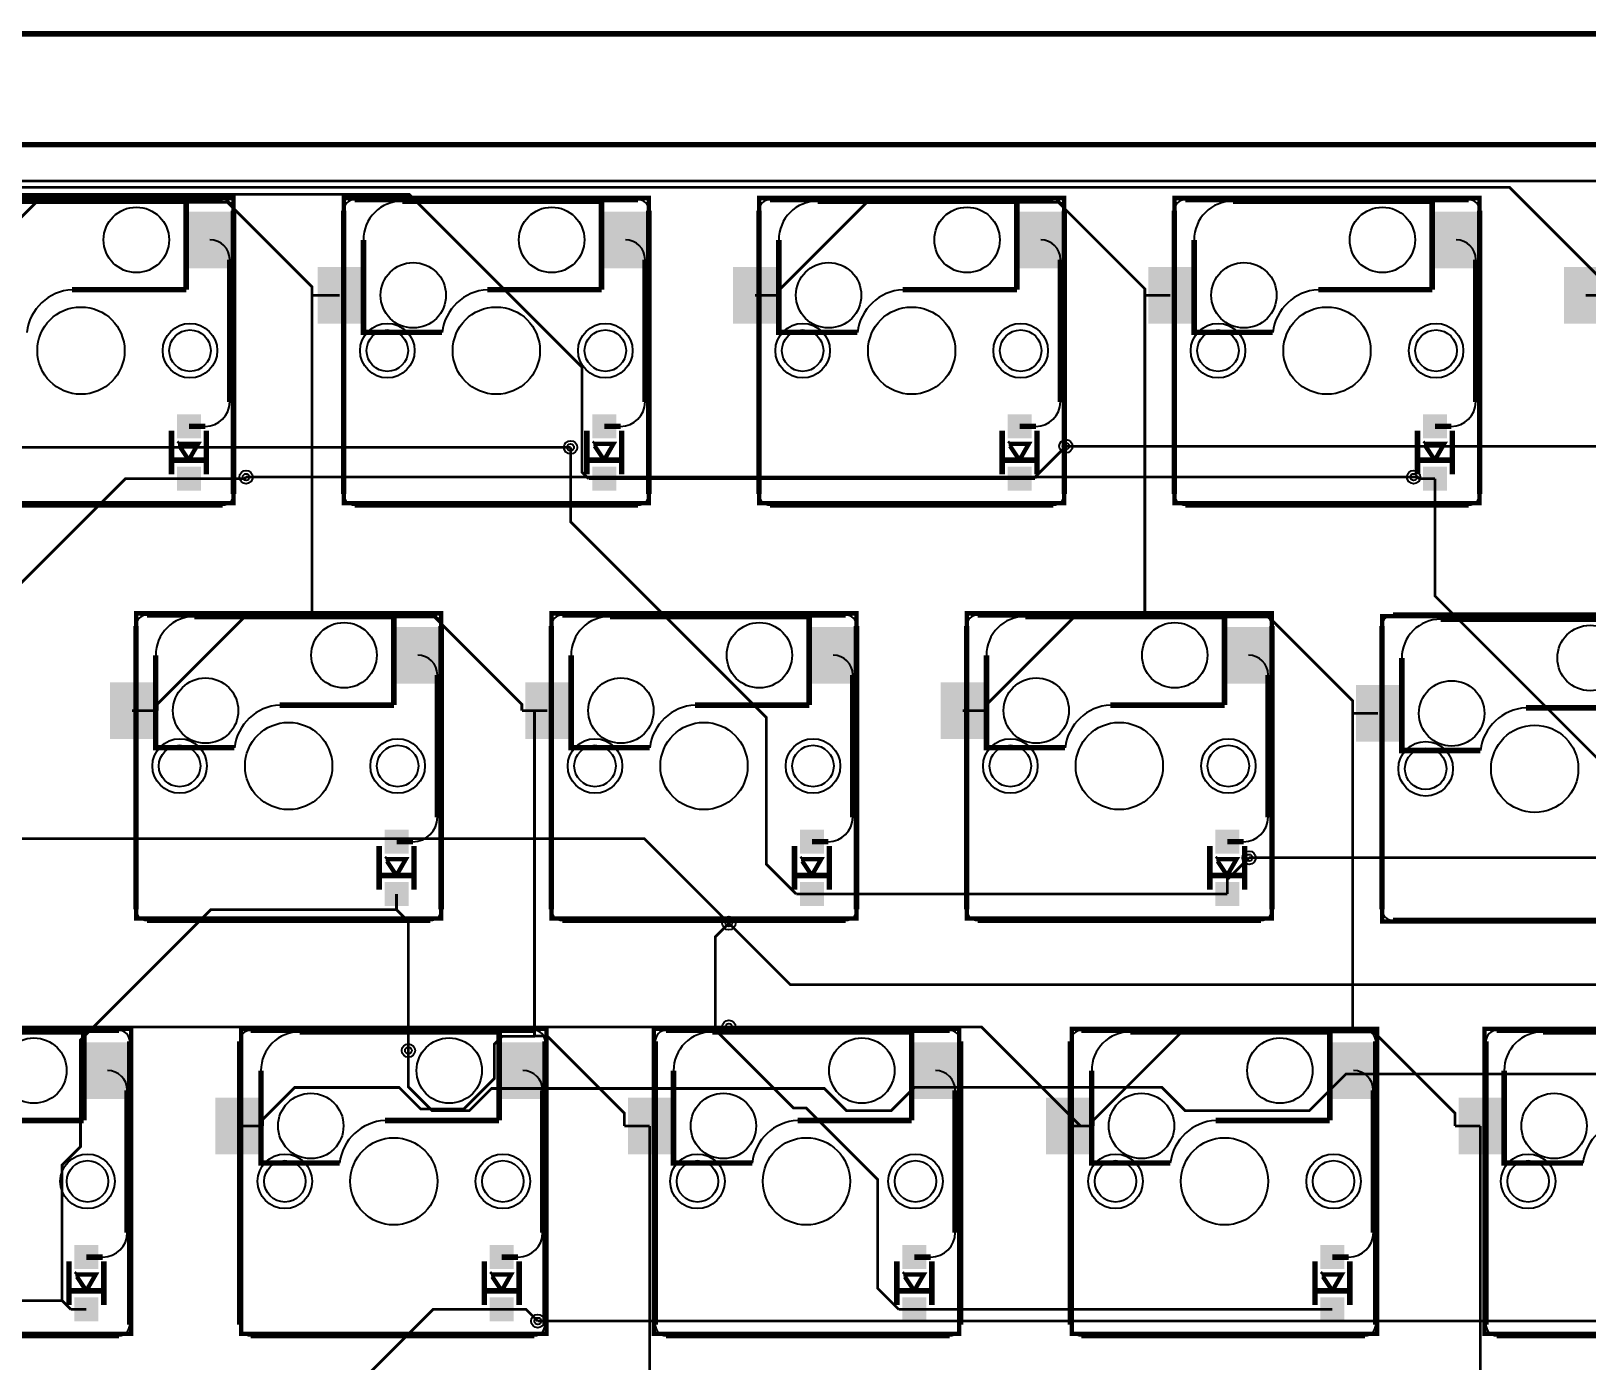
# Model space of a CAD drawing. Header units: millimetres. Extents: x -34 to 290, y -3 to 102.
# Drawn here: x 103.9 to 175.2, y 39.5 to 100.5 of the extents above; entities that cross this region are included whole.
import ezdxf

# ---------------------------------------------------------------- set-up
doc = ezdxf.new("R2010")
doc.units = ezdxf.units.MM
for name, color, linetype, true_color in [('BoardOutLine', 6, 'Continuous', 0xff00ff), ('BottomLayer', 5, 'Continuous', 0x0000ff), ('BottomPasteMaskLayer', 7, 'Continuous', 0x800000), ('BottomSilkLayer', 7, 'Continuous', 0x66cc33), ('BottomSolderMaskLayer', 7, 'Continuous', 0xaa00ff), ('Hole', 7, 'Continuous', 0x222222), ('Multi-Layer', 7, 'Continuous', 0xc0c0c0), ('TopLayer', 1, 'Continuous', 0xff0000), ('TopSilkLayer', 7, 'Continuous', 0xffcc00)]:
    doc.layers.add(name, color=color, linetype=linetype, true_color=true_color)

msp = doc.modelspace()

# ---------------------------------------------------------------- hatches: boundary and pattern name
at = {"layer": 'BottomLayer'}
for points in [[(113.041, 89.632), (111.141, 89.632), (111.141, 92.132), (113.041, 92.132)], [(132.091, 89.632), (130.191, 89.632), (130.191, 92.132), (132.091, 92.132)], [(151.141, 89.632), (149.241, 89.632), (149.241, 92.132), (151.141, 92.132)], [(170.191, 89.632), (168.291, 89.632), (168.291, 92.132), (170.191, 92.132)], [(118.985, 87.092), (117.085, 87.092), (117.085, 89.592), (118.985, 89.592)], [(138.035, 87.092), (136.135, 87.092), (136.135, 89.592), (138.035, 89.592)], [(157.085, 87.092), (155.185, 87.092), (155.185, 89.592), (157.085, 89.592)], [(176.135, 87.092), (174.235, 87.092), (174.235, 89.592), (176.135, 89.592)], [(111.621, 82.828), (111.621, 81.828), (110.621, 81.828), (110.621, 82.828)], [(130.671, 82.828), (130.671, 81.828), (129.671, 81.828), (129.671, 82.828)], [(149.721, 82.828), (149.721, 81.828), (148.721, 81.828), (148.721, 82.828)], [(168.771, 82.828), (168.771, 81.828), (167.771, 81.828), (167.771, 82.828)], [(111.621, 80.428), (111.621, 79.428), (110.621, 79.428), (110.621, 80.428)], [(130.671, 80.428), (130.671, 79.428), (129.671, 79.428), (129.671, 80.428)], [(149.721, 80.428), (149.721, 79.428), (148.721, 79.428), (148.721, 80.428)], [(168.771, 80.428), (168.771, 79.428), (167.771, 79.428), (167.771, 80.428)], [(122.566, 70.582), (120.666, 70.582), (120.666, 73.082), (122.566, 73.082)], [(141.616, 70.582), (139.716, 70.582), (139.716, 73.082), (141.616, 73.082)], [(160.666, 70.582), (158.766, 70.582), (158.766, 73.082), (160.666, 73.082)], [(109.46, 68.042), (107.56, 68.042), (107.56, 70.542), (109.46, 70.542)], [(128.51, 68.042), (126.61, 68.042), (126.61, 70.542), (128.51, 70.542)], [(147.56, 68.042), (145.66, 68.042), (145.66, 70.542), (147.56, 70.542)], [(166.61, 67.915), (164.71, 67.915), (164.71, 70.415), (166.61, 70.415)], [(121.146, 63.778), (121.146, 62.778), (120.146, 62.778), (120.146, 63.778)], [(140.196, 63.778), (140.196, 62.778), (139.196, 62.778), (139.196, 63.778)], [(159.246, 63.778), (159.246, 62.778), (158.246, 62.778), (158.246, 63.778)], [(121.146, 61.378), (121.146, 60.378), (120.146, 60.378), (120.146, 61.378)], [(140.196, 61.378), (140.196, 60.378), (139.196, 60.378), (139.196, 61.378)], [(159.246, 61.378), (159.246, 60.378), (158.246, 60.378), (158.246, 61.378)], [(108.342, 51.532), (106.442, 51.532), (106.442, 54.032), (108.342, 54.032)], [(127.392, 51.532), (125.492, 51.532), (125.492, 54.032), (127.392, 54.032)], [(146.315, 51.532), (144.415, 51.532), (144.415, 54.032), (146.315, 54.032)], [(165.492, 51.532), (163.592, 51.532), (163.592, 54.032), (165.492, 54.032)], [(114.286, 48.992), (112.386, 48.992), (112.386, 51.492), (114.286, 51.492)], [(133.209, 48.992), (131.309, 48.992), (131.309, 51.492), (133.209, 51.492)], [(152.386, 48.992), (150.486, 48.992), (150.486, 51.492), (152.386, 51.492)], [(171.309, 48.992), (169.409, 48.992), (169.409, 51.492), (171.309, 51.492)], [(106.922, 44.728), (106.922, 43.728), (105.922, 43.728), (105.922, 44.728)], [(125.972, 44.728), (125.972, 43.728), (124.972, 43.728), (124.972, 44.728)], [(144.895, 44.728), (144.895, 43.728), (143.895, 43.728), (143.895, 44.728)], [(164.072, 44.728), (164.072, 43.728), (163.072, 43.728), (163.072, 44.728)], [(106.922, 42.328), (106.922, 41.328), (105.922, 41.328), (105.922, 42.328)], [(125.972, 42.328), (125.972, 41.328), (124.972, 41.328), (124.972, 42.328)], [(144.895, 42.328), (144.895, 41.328), (143.895, 41.328), (143.895, 42.328)], [(164.072, 42.328), (164.072, 41.328), (163.072, 41.328), (163.072, 42.328)]]:
    msp.add_hatch(color=256, dxfattribs=at).paths.add_polyline_path(points)
at = {"layer": 'BottomPasteMaskLayer'}
for points in [[(113.041, 89.632), (111.141, 89.632), (111.141, 92.132), (113.041, 92.132)], [(132.091, 89.632), (130.191, 89.632), (130.191, 92.132), (132.091, 92.132)], [(151.141, 89.632), (149.241, 89.632), (149.241, 92.132), (151.141, 92.132)], [(170.191, 89.632), (168.291, 89.632), (168.291, 92.132), (170.191, 92.132)], [(118.985, 87.092), (117.085, 87.092), (117.085, 89.592), (118.985, 89.592)], [(138.035, 87.092), (136.135, 87.092), (136.135, 89.592), (138.035, 89.592)], [(157.085, 87.092), (155.185, 87.092), (155.185, 89.592), (157.085, 89.592)], [(176.135, 87.092), (174.235, 87.092), (174.235, 89.592), (176.135, 89.592)], [(111.621, 82.828), (111.621, 81.828), (110.621, 81.828), (110.621, 82.828)], [(130.671, 82.828), (130.671, 81.828), (129.671, 81.828), (129.671, 82.828)], [(149.721, 82.828), (149.721, 81.828), (148.721, 81.828), (148.721, 82.828)], [(168.771, 82.828), (168.771, 81.828), (167.771, 81.828), (167.771, 82.828)], [(111.621, 80.428), (111.621, 79.428), (110.621, 79.428), (110.621, 80.428)], [(130.671, 80.428), (130.671, 79.428), (129.671, 79.428), (129.671, 80.428)], [(149.721, 80.428), (149.721, 79.428), (148.721, 79.428), (148.721, 80.428)], [(168.771, 80.428), (168.771, 79.428), (167.771, 79.428), (167.771, 80.428)], [(122.566, 70.582), (120.666, 70.582), (120.666, 73.082), (122.566, 73.082)], [(141.616, 70.582), (139.716, 70.582), (139.716, 73.082), (141.616, 73.082)], [(160.666, 70.582), (158.766, 70.582), (158.766, 73.082), (160.666, 73.082)], [(109.46, 68.042), (107.56, 68.042), (107.56, 70.542), (109.46, 70.542)], [(128.51, 68.042), (126.61, 68.042), (126.61, 70.542), (128.51, 70.542)], [(147.56, 68.042), (145.66, 68.042), (145.66, 70.542), (147.56, 70.542)], [(166.61, 67.915), (164.71, 67.915), (164.71, 70.415), (166.61, 70.415)], [(121.146, 63.778), (121.146, 62.778), (120.146, 62.778), (120.146, 63.778)], [(140.196, 63.778), (140.196, 62.778), (139.196, 62.778), (139.196, 63.778)], [(159.246, 63.778), (159.246, 62.778), (158.246, 62.778), (158.246, 63.778)], [(121.146, 61.378), (121.146, 60.378), (120.146, 60.378), (120.146, 61.378)], [(140.196, 61.378), (140.196, 60.378), (139.196, 60.378), (139.196, 61.378)], [(159.246, 61.378), (159.246, 60.378), (158.246, 60.378), (158.246, 61.378)], [(108.342, 51.532), (106.442, 51.532), (106.442, 54.032), (108.342, 54.032)], [(127.392, 51.532), (125.492, 51.532), (125.492, 54.032), (127.392, 54.032)], [(146.315, 51.532), (144.415, 51.532), (144.415, 54.032), (146.315, 54.032)], [(165.492, 51.532), (163.592, 51.532), (163.592, 54.032), (165.492, 54.032)], [(114.286, 48.992), (112.386, 48.992), (112.386, 51.492), (114.286, 51.492)], [(133.209, 48.992), (131.309, 48.992), (131.309, 51.492), (133.209, 51.492)], [(152.386, 48.992), (150.486, 48.992), (150.486, 51.492), (152.386, 51.492)], [(171.309, 48.992), (169.409, 48.992), (169.409, 51.492), (171.309, 51.492)], [(106.922, 44.728), (106.922, 43.728), (105.922, 43.728), (105.922, 44.728)], [(125.972, 44.728), (125.972, 43.728), (124.972, 43.728), (124.972, 44.728)], [(144.895, 44.728), (144.895, 43.728), (143.895, 43.728), (143.895, 44.728)], [(164.072, 44.728), (164.072, 43.728), (163.072, 43.728), (163.072, 44.728)], [(106.922, 42.328), (106.922, 41.328), (105.922, 41.328), (105.922, 42.328)], [(125.972, 42.328), (125.972, 41.328), (124.972, 41.328), (124.972, 42.328)], [(144.895, 42.328), (144.895, 41.328), (143.895, 41.328), (143.895, 42.328)], [(164.072, 42.328), (164.072, 41.328), (163.072, 41.328), (163.072, 42.328)]]:
    msp.add_hatch(color=256, dxfattribs=at).paths.add_polyline_path(points)
at = {"layer": 'BottomSolderMaskLayer'}
for points in [[(113.092, 89.581), (111.091, 89.581), (111.091, 92.183), (113.092, 92.183)], [(132.142, 89.581), (130.141, 89.581), (130.141, 92.183), (132.142, 92.183)], [(151.192, 89.581), (149.191, 89.581), (149.191, 92.183), (151.192, 92.183)], [(170.242, 89.581), (168.241, 89.581), (168.241, 92.183), (170.242, 92.183)], [(119.036, 87.041), (117.034, 87.041), (117.034, 89.643), (119.036, 89.643)], [(138.086, 87.041), (136.084, 87.041), (136.084, 89.643), (138.086, 89.643)], [(157.136, 87.041), (155.134, 87.041), (155.134, 89.643), (157.136, 89.643)], [(176.186, 87.041), (174.184, 87.041), (174.184, 89.643), (176.186, 89.643)], [(111.672, 82.879), (111.672, 81.777), (110.57, 81.777), (110.57, 82.879)], [(130.722, 82.879), (130.722, 81.777), (129.62, 81.777), (129.62, 82.879)], [(149.772, 82.879), (149.772, 81.777), (148.67, 81.777), (148.67, 82.879)], [(168.822, 82.879), (168.822, 81.777), (167.72, 81.777), (167.72, 82.879)], [(111.672, 80.479), (111.672, 79.377), (110.57, 79.377), (110.57, 80.479)], [(130.722, 80.479), (130.722, 79.377), (129.62, 79.377), (129.62, 80.479)], [(149.772, 80.479), (149.772, 79.377), (148.67, 79.377), (148.67, 80.479)], [(168.822, 80.479), (168.822, 79.377), (167.72, 79.377), (167.72, 80.479)], [(122.617, 70.531), (120.616, 70.531), (120.616, 73.133), (122.617, 73.133)], [(141.667, 70.531), (139.666, 70.531), (139.666, 73.133), (141.667, 73.133)], [(160.717, 70.531), (158.716, 70.531), (158.716, 73.133), (160.717, 73.133)], [(109.511, 67.991), (107.509, 67.991), (107.509, 70.593), (109.511, 70.593)], [(128.561, 67.991), (126.559, 67.991), (126.559, 70.593), (128.561, 70.593)], [(147.611, 67.991), (145.609, 67.991), (145.609, 70.593), (147.611, 70.593)], [(166.661, 67.864), (164.659, 67.864), (164.659, 70.466), (166.661, 70.466)], [(121.197, 63.829), (121.197, 62.727), (120.095, 62.727), (120.095, 63.829)], [(140.247, 63.829), (140.247, 62.727), (139.145, 62.727), (139.145, 63.829)], [(159.297, 63.829), (159.297, 62.727), (158.195, 62.727), (158.195, 63.829)], [(121.197, 61.429), (121.197, 60.327), (120.095, 60.327), (120.095, 61.429)], [(140.247, 61.429), (140.247, 60.327), (139.145, 60.327), (139.145, 61.429)], [(159.297, 61.429), (159.297, 60.327), (158.195, 60.327), (158.195, 61.429)], [(108.393, 51.481), (106.392, 51.481), (106.392, 54.083), (108.393, 54.083)], [(127.443, 51.481), (125.442, 51.481), (125.442, 54.083), (127.443, 54.083)], [(146.366, 51.481), (144.365, 51.481), (144.365, 54.083), (146.366, 54.083)], [(165.543, 51.481), (163.542, 51.481), (163.542, 54.083), (165.543, 54.083)], [(114.337, 48.941), (112.335, 48.941), (112.335, 51.543), (114.337, 51.543)], [(133.26, 48.941), (131.258, 48.941), (131.258, 51.543), (133.26, 51.543)], [(152.437, 48.941), (150.435, 48.941), (150.435, 51.543), (152.437, 51.543)], [(171.36, 48.941), (169.358, 48.941), (169.358, 51.543), (171.36, 51.543)], [(106.973, 44.779), (106.973, 43.677), (105.871, 43.677), (105.871, 44.779)], [(126.023, 44.779), (126.023, 43.677), (124.921, 43.677), (124.921, 44.779)], [(144.946, 44.779), (144.946, 43.677), (143.844, 43.677), (143.844, 44.779)], [(164.123, 44.779), (164.123, 43.677), (163.021, 43.677), (163.021, 44.779)], [(106.973, 42.379), (106.973, 41.277), (105.871, 41.277), (105.871, 42.379)], [(126.023, 42.379), (126.023, 41.277), (124.921, 41.277), (124.921, 42.379)], [(144.946, 42.379), (144.946, 41.277), (143.844, 41.277), (143.844, 42.379)], [(164.123, 42.379), (164.123, 41.277), (163.021, 41.277), (163.021, 42.379)]]:
    msp.add_hatch(color=256, dxfattribs=at).paths.add_polyline_path(points)

# ---------------------------------------------------------------- linework, layer by layer
at = {"layer": 'BoardOutLine', "const_width": 0.254}
msp.add_lwpolyline([(-34.29, 100.33), (-34.29, -2.54), (289.56, -2.54), (289.56, 100.33), (-34.29, 100.33)], close=True, dxfattribs=at)
at = {"layer": 'BottomLayer'}
for points, const_width in [([(214.451, 88.633), (209.504, 93.58), (6.592, 93.58), (-4.755, 82.234), (-4.755, 47.738), (-4.388, 47.371)], 0.127), ([(-4.284, 54.991), (-4.389, 55.096), (-4.389, 71.1), (5.577, 81.066), (16.578, 81.066), (20.712, 85.2), (20.712, 88.938), (25.07, 93.297), (171.687, 93.297), (176.351, 88.633)], 0.127), ([(129.455, 79.928), (129.153, 80.23), (129.153, 85.045), (121.227, 92.971), (92.46, 92.971), (91.727, 92.238), (91.727, 87.269), (90.89, 86.433), (90.89, 80.393)], 0.127), ([(116.766, 88.342), (116.766, 88.737), (112.9, 92.603), (104.12, 92.603), (100.151, 88.633), (100.151, 88.342)], 0.127), ([(138.251, 88.342), (138.251, 88.633), (142.22, 92.603), (151, 92.603), (154.969, 88.633), (154.969, 88.342)], 0.127), ([(112.995, 87.352), (112.995, 87.352), (112.995, 89.978)], 0.254), ([(132.045, 87.352), (132.045, 87.352), (132.045, 89.978)], 0.254), ([(151.095, 87.352), (151.095, 87.352), (151.095, 89.978)], 0.254), ([(170.145, 87.352), (170.145, 87.352), (170.145, 89.978)], 0.254), ([(116.869, 88.342), (116.869, 88.342), (116.766, 88.342)], 0.127), ([(116.766, 73.594), (116.766, 73.594), (116.766, 88.342)], 0.127), ([(117.452, 88.342), (117.452, 88.342), (116.869, 88.342)], 0.127), ([(117.452, 88.342), (117.452, 88.342), (118.035, 88.342)], 0.127), ([(137.085, 88.342), (137.085, 88.342), (138.251, 88.342)], 0.127), ([(156.135, 88.342), (156.135, 88.342), (154.969, 88.342)], 0.127), ([(154.969, 73.584), (154.969, 73.584), (154.969, 88.342)], 0.127), ([(175.185, 88.342), (175.185, 88.342), (176.351, 88.342)], 0.127), ([(112.995, 87.352), (112.995, 87.352), (112.995, 83.453)], 0.254), ([(132.045, 87.352), (132.045, 87.352), (132.045, 83.453)], 0.254), ([(151.095, 87.352), (151.095, 87.352), (151.095, 83.453)], 0.254), ([(170.145, 87.352), (170.145, 87.352), (170.145, 83.453)], 0.254), ([(111.871, 82.328), (111.871, 82.328), (111.121, 82.328)], 0.254), ([(130.921, 82.328), (130.921, 82.328), (130.171, 82.328)], 0.254), ([(149.971, 82.328), (149.971, 82.328), (149.221, 82.328)], 0.254), ([(169.021, 82.328), (169.021, 82.328), (168.271, 82.328)], 0.254), ([(138.98, 60.878), (137.611, 62.247), (137.611, 68.969), (128.631, 77.949), (128.631, 81.367)], 0.127), ([(149.936, 79.928), (149.936, 80.003), (151.349, 81.416)], 0.127), ([(100.88, 60.751), (100.396, 61.235), (100.396, 67.282), (100.962, 67.848), (100.962, 72.679), (108.211, 79.928), (111.121, 79.928)], 0.127), ([(111.121, 79.928), (113.669, 79.928), (113.745, 80.004)], 0.127), ([(130.171, 79.928), (130.171, 79.928), (129.455, 79.928)], 0.127), ([(130.171, 79.928), (130.171, 79.928), (149.221, 79.928)], 0.127), ([(149.221, 79.928), (149.221, 79.928), (149.936, 79.928)], 0.127), ([(167.295, 80.004), (167.479, 80.004), (167.555, 79.928)], 0.127), ([(168.271, 79.928), (168.271, 79.928), (167.555, 79.928)], 0.127), ([(168.271, 79.928), (168.271, 74.552), (177.052, 65.771), (177.052, 62.47), (177.929, 61.593), (195.415, 61.593), (196.13, 60.878)], 0.127), ([(109.676, 69.292), (109.676, 69.583), (113.687, 73.594), (116.766, 73.594)], 0.127), ([(116.766, 73.594), (122.384, 73.594), (126.394, 69.583), (126.394, 69.292)], 0.127), ([(147.776, 69.292), (147.776, 69.633), (151.726, 73.584), (154.969, 73.584)], 0.127), ([(154.969, 73.584), (160.658, 73.584), (164.494, 69.748), (164.494, 69.165)], 0.127), ([(122.52, 68.302), (122.52, 68.302), (122.52, 70.928)], 0.254), ([(141.57, 68.302), (141.57, 68.302), (141.57, 70.928)], 0.254), ([(160.62, 68.302), (160.62, 68.302), (160.62, 70.928)], 0.254), ([(108.51, 69.292), (108.51, 69.292), (109.676, 69.292)], 0.127), ([(126.973, 69.292), (126.973, 69.292), (126.394, 69.292)], 0.127), ([(126.973, 69.292), (126.973, 69.292), (126.973, 54.367)], 0.127), ([(127.56, 69.292), (127.56, 69.292), (126.973, 69.292)], 0.127), ([(146.61, 69.292), (146.61, 69.292), (147.776, 69.292)], 0.127), ([(165.66, 69.165), (165.66, 69.165), (164.494, 69.165)], 0.127), ([(164.494, 69.165), (164.494, 69.165), (164.494, 54.559)], 0.127), ([(122.52, 68.302), (122.52, 68.302), (122.52, 64.403)], 0.254), ([(141.57, 68.302), (141.57, 68.302), (141.57, 64.403)], 0.254), ([(160.62, 68.302), (160.62, 68.302), (160.62, 64.403)], 0.254), ([(121.396, 63.278), (121.396, 63.278), (120.646, 63.278)], 0.254), ([(140.446, 63.278), (140.446, 63.278), (139.696, 63.278)], 0.254), ([(159.496, 63.278), (159.496, 63.278), (158.746, 63.278)], 0.254), ([(158.746, 61.594), (158.798, 61.594), (159.748, 62.544)], 0.127), ([(158.746, 60.878), (158.746, 60.878), (158.746, 61.594)], 0.127), ([(120.646, 60.878), (120.646, 60.878), (120.646, 60.162)], 0.127), ([(139.696, 60.878), (139.696, 60.878), (138.98, 60.878)], 0.127), ([(139.696, 60.878), (139.696, 60.878), (158.746, 60.878)], 0.127), ([(120.646, 60.162), (112.132, 60.162), (106.151, 54.182), (106.151, 49.289), (105.301, 48.439), (105.301, 42.233)], 0.127), ([(120.646, 60.162), (121.19, 59.618), (121.19, 53.699)], 0.127), ([(135.89, 59.539), (135.273, 58.922), (135.273, 54.643), (138.851, 51.064), (139.434, 51.064), (142.712, 47.786), (142.712, 42.795), (143.679, 41.828)], 0.127), ([(114.502, 50.242), (114.502, 50.533), (115.974, 52.006), (120.766, 52.006), (121.754, 51.018), (123.73, 51.018), (125.128, 52.416), (125.128, 53.99), (125.489, 54.352), (126.957, 54.352), (126.973, 54.367)], 0.127), ([(126.973, 54.367), (127.551, 54.367), (131.093, 50.825), (131.093, 50.242)], 0.127), ([(152.01, 50.242), (147.467, 54.785), (135.89, 54.785)], 0.127), ([(164.494, 54.559), (156.663, 54.559), (152.602, 50.498), (152.602, 50.242)], 0.127), ([(169.193, 50.242), (169.193, 50.825), (165.459, 54.559), (164.494, 54.559)], 0.127), ([(108.296, 49.252), (108.296, 49.252), (108.296, 51.878)], 0.254), ([(127.346, 49.252), (127.346, 49.252), (127.346, 51.878)], 0.254), ([(146.269, 49.252), (146.269, 49.252), (146.269, 51.878)], 0.254), ([(165.446, 49.252), (165.446, 49.252), (165.446, 51.878)], 0.254), ([(113.336, 50.242), (113.336, 50.242), (114.502, 50.242)], 0.127), ([(132.259, 50.242), (132.259, 50.242), (131.093, 50.242)], 0.127), ([(132.259, 35.58), (132.259, 35.58), (132.259, 50.242)], 0.127), ([(151.436, 50.242), (151.436, 50.242), (152.01, 50.242)], 0.127), ([(152.01, 50.242), (152.01, 50.242), (152.602, 50.242)], 0.127), ([(170.359, 50.242), (170.359, 50.242), (169.193, 50.242)], 0.127), ([(170.359, 35.451), (170.359, 35.451), (170.359, 50.242)], 0.127), ([(108.296, 49.252), (108.296, 49.252), (108.296, 45.353)], 0.254), ([(127.346, 49.252), (127.346, 49.252), (127.346, 45.353)], 0.254), ([(146.269, 49.252), (146.269, 49.252), (146.269, 45.353)], 0.254), ([(165.446, 49.252), (165.446, 49.252), (165.446, 45.353)], 0.254), ([(107.172, 44.228), (107.172, 44.228), (106.422, 44.228)], 0.254), ([(126.222, 44.228), (126.222, 44.228), (125.472, 44.228)], 0.254), ([(145.145, 44.228), (145.145, 44.228), (144.395, 44.228)], 0.254), ([(164.322, 44.228), (164.322, 44.228), (163.572, 44.228)], 0.254), ([(73.661, 34.415), (74.768, 35.523), (95.825, 35.523), (102.536, 42.233), (105.301, 42.233)], 0.127), ([(105.706, 41.828), (105.706, 41.828), (105.301, 42.233)], 0.127), ([(106.422, 41.828), (106.422, 41.828), (105.706, 41.828)], 0.127), ([(113.204, 30.852), (115.603, 33.251), (115.603, 35.102), (122.328, 41.828), (125.472, 41.828)], 0.127), ([(125.472, 41.828), (126.588, 41.828), (127.121, 41.295)], 0.127), ([(144.395, 41.828), (144.395, 41.828), (143.679, 41.828)], 0.127), ([(144.395, 41.828), (144.395, 41.828), (163.572, 41.828)], 0.127)]:
    msp.add_lwpolyline(points, dxfattribs=dict(at, const_width=const_width))
for centre, radius, start, end in [((112.091, 89.978), 0.904, 0, 90), ((131.141, 89.978), 0.904, 0, 90), ((150.191, 89.978), 0.904, 0, 90), ((169.241, 89.978), 0.904, 0, 90), ((111.871, 83.453), 1.125, 270, 0), ((130.921, 83.453), 1.125, 270, 0), ((149.971, 83.453), 1.125, 270, 0), ((169.021, 83.453), 1.125, 270, 0), ((121.616, 70.928), 0.904, 0, 90), ((140.666, 70.928), 0.904, 0, 90), ((159.716, 70.928), 0.904, 0, 90), ((121.396, 64.403), 1.125, 270, 0), ((140.446, 64.403), 1.125, 270, 0), ((159.496, 64.403), 1.125, 270, 0), ((107.392, 51.878), 0.904, 0, 90), ((126.442, 51.878), 0.904, 0, 90), ((145.365, 51.878), 0.904, 0, 90), ((164.542, 51.878), 0.904, 0, 90), ((107.172, 45.353), 1.125, 270, 0), ((126.222, 45.353), 1.125, 270, 0), ((145.145, 45.353), 1.125, 270, 0), ((164.322, 45.353), 1.125, 270, 0)]:
    msp.add_arc(centre, radius, start, end, dxfattribs=at)
at = {"layer": 'BottomSilkLayer'}
for points, const_width in [([(101.855, 92.66), (101.855, 92.66), (110.999, 92.66)], 0.254), ([(110.999, 88.596), (110.999, 88.596), (110.999, 92.66)], 0.254), ([(120.905, 92.66), (120.905, 92.66), (130.049, 92.66)], 0.254), ([(130.049, 88.596), (130.049, 88.596), (130.049, 92.66)], 0.254), ([(139.955, 92.66), (139.955, 92.66), (149.099, 92.66)], 0.254), ([(149.099, 88.596), (149.099, 88.596), (149.099, 92.66)], 0.254), ([(159.005, 92.66), (159.005, 92.66), (168.149, 92.66)], 0.254), ([(168.149, 88.596), (168.149, 88.596), (168.149, 92.66)], 0.254), ([(122.734, 86.64), (119.127, 86.64), (119.127, 90.882)], 0.254), ([(141.784, 86.64), (138.177, 86.64), (138.177, 90.882)], 0.254), ([(160.834, 86.64), (157.227, 86.64), (157.227, 90.882)], 0.254), ([(110.999, 88.596), (110.999, 88.596), (105.767, 88.596)], 0.254), ([(130.049, 88.596), (130.049, 88.596), (124.817, 88.596)], 0.254), ([(149.099, 88.596), (149.099, 88.596), (143.867, 88.596)], 0.254), ([(168.149, 88.596), (168.149, 88.596), (162.917, 88.596)], 0.254), ([(110.321, 80.128), (110.321, 80.128), (110.321, 82.128)], 0.254), ([(111.921, 80.128), (111.921, 80.128), (111.921, 82.128)], 0.254), ([(129.371, 80.128), (129.371, 80.128), (129.371, 82.128)], 0.254), ([(130.971, 80.128), (130.971, 80.128), (130.971, 82.128)], 0.254), ([(148.421, 80.128), (148.421, 80.128), (148.421, 82.128)], 0.254), ([(150.021, 80.128), (150.021, 80.128), (150.021, 82.128)], 0.254), ([(167.471, 80.128), (167.471, 80.128), (167.471, 82.128)], 0.254), ([(169.071, 80.128), (169.071, 80.128), (169.071, 82.128)], 0.254), ([(110.62, 81.527), (110.621, 81.528), (111.12, 80.776)], 0.2), ([(110.621, 81.528), (110.621, 81.528), (111.546, 81.528)], 0.2), ([(111.471, 81.528), (111.546, 81.528), (111.114, 80.777)], 0.2), ([(129.67, 81.527), (129.671, 81.528), (130.17, 80.776)], 0.2), ([(129.671, 81.528), (129.671, 81.528), (130.596, 81.528)], 0.2), ([(130.521, 81.528), (130.596, 81.528), (130.164, 80.777)], 0.2), ([(148.72, 81.527), (148.721, 81.528), (149.22, 80.776)], 0.2), ([(148.721, 81.528), (148.721, 81.528), (149.646, 81.528)], 0.2), ([(149.571, 81.528), (149.646, 81.528), (149.214, 80.777)], 0.2), ([(167.77, 81.527), (167.771, 81.528), (168.27, 80.776)], 0.2), ([(167.771, 81.528), (167.771, 81.528), (168.696, 81.528)], 0.2), ([(168.621, 81.528), (168.696, 81.528), (168.264, 80.777)], 0.2), ([(110.321, 80.777), (110.321, 80.777), (111.921, 80.777)], 0.254), ([(129.371, 80.777), (129.371, 80.777), (130.971, 80.777)], 0.254), ([(148.421, 80.777), (148.421, 80.777), (150.021, 80.777)], 0.254), ([(167.471, 80.777), (167.471, 80.777), (169.071, 80.777)], 0.254), ([(111.38, 73.61), (111.38, 73.61), (120.524, 73.61)], 0.254), ([(120.524, 69.546), (120.524, 69.546), (120.524, 73.61)], 0.254), ([(130.43, 73.61), (130.43, 73.61), (139.574, 73.61)], 0.254), ([(139.574, 69.546), (139.574, 69.546), (139.574, 73.61)], 0.254), ([(149.48, 73.61), (149.48, 73.61), (158.624, 73.61)], 0.254), ([(158.624, 69.546), (158.624, 69.546), (158.624, 73.61)], 0.254), ([(168.53, 73.483), (168.53, 73.483), (177.674, 73.483)], 0.254), ([(113.209, 67.59), (109.602, 67.59), (109.602, 71.832)], 0.254), ([(132.259, 67.59), (128.652, 67.59), (128.652, 71.832)], 0.254), ([(151.309, 67.59), (147.702, 67.59), (147.702, 71.832)], 0.254), ([(170.359, 67.463), (166.752, 67.463), (166.752, 71.705)], 0.254), ([(120.524, 69.546), (120.524, 69.546), (115.292, 69.546)], 0.254), ([(139.574, 69.546), (139.574, 69.546), (134.342, 69.546)], 0.254), ([(158.624, 69.546), (158.624, 69.546), (153.392, 69.546)], 0.254), ([(177.674, 69.419), (177.674, 69.419), (172.442, 69.419)], 0.254), ([(119.846, 61.078), (119.846, 61.078), (119.846, 63.078)], 0.254), ([(121.446, 61.078), (121.446, 61.078), (121.446, 63.078)], 0.254), ([(138.896, 61.078), (138.896, 61.078), (138.896, 63.078)], 0.254), ([(140.496, 61.078), (140.496, 61.078), (140.496, 63.078)], 0.254), ([(157.946, 61.078), (157.946, 61.078), (157.946, 63.078)], 0.254), ([(159.546, 61.078), (159.546, 61.078), (159.546, 63.078)], 0.254), ([(120.145, 62.477), (120.146, 62.478), (120.645, 61.726)], 0.2), ([(120.146, 62.478), (120.146, 62.478), (121.071, 62.478)], 0.2), ([(120.996, 62.478), (121.071, 62.478), (120.639, 61.727)], 0.2), ([(139.195, 62.477), (139.196, 62.478), (139.695, 61.726)], 0.2), ([(139.196, 62.478), (139.196, 62.478), (140.121, 62.478)], 0.2), ([(140.046, 62.478), (140.121, 62.478), (139.689, 61.727)], 0.2), ([(158.245, 62.477), (158.246, 62.478), (158.745, 61.726)], 0.2), ([(158.246, 62.478), (158.246, 62.478), (159.171, 62.478)], 0.2), ([(159.096, 62.478), (159.171, 62.478), (158.739, 61.727)], 0.2), ([(119.846, 61.727), (119.846, 61.727), (121.446, 61.727)], 0.254), ([(138.896, 61.727), (138.896, 61.727), (140.496, 61.727)], 0.254), ([(157.946, 61.727), (157.946, 61.727), (159.546, 61.727)], 0.254), ([(97.156, 54.56), (97.156, 54.56), (106.3, 54.56)], 0.254), ([(106.3, 50.496), (106.3, 50.496), (106.3, 54.56)], 0.254), ([(116.206, 54.56), (116.206, 54.56), (125.35, 54.56)], 0.254), ([(125.35, 50.496), (125.35, 50.496), (125.35, 54.56)], 0.254), ([(135.129, 54.56), (135.129, 54.56), (144.273, 54.56)], 0.254), ([(144.273, 50.496), (144.273, 50.496), (144.273, 54.56)], 0.254), ([(154.306, 54.56), (154.306, 54.56), (163.45, 54.56)], 0.254), ([(163.45, 50.496), (163.45, 50.496), (163.45, 54.56)], 0.254), ([(173.229, 54.56), (173.229, 54.56), (182.373, 54.56)], 0.254), ([(118.035, 48.54), (114.428, 48.54), (114.428, 52.782)], 0.254), ([(136.958, 48.54), (133.351, 48.54), (133.351, 52.782)], 0.254), ([(156.135, 48.54), (152.528, 48.54), (152.528, 52.782)], 0.254), ([(175.058, 48.54), (171.451, 48.54), (171.451, 52.782)], 0.254), ([(106.3, 50.496), (106.3, 50.496), (101.068, 50.496)], 0.254), ([(125.35, 50.496), (125.35, 50.496), (120.118, 50.496)], 0.254), ([(144.273, 50.496), (144.273, 50.496), (139.041, 50.496)], 0.254), ([(163.45, 50.496), (163.45, 50.496), (158.218, 50.496)], 0.254), ([(105.622, 42.028), (105.622, 42.028), (105.622, 44.028)], 0.254), ([(105.921, 43.427), (105.922, 43.428), (106.421, 42.676)], 0.2), ([(105.922, 43.428), (105.922, 43.428), (106.847, 43.428)], 0.2), ([(106.772, 43.428), (106.847, 43.428), (106.415, 42.677)], 0.2), ([(107.222, 42.028), (107.222, 42.028), (107.222, 44.028)], 0.254), ([(124.672, 42.028), (124.672, 42.028), (124.672, 44.028)], 0.254), ([(124.971, 43.427), (124.972, 43.428), (125.471, 42.676)], 0.2), ([(124.972, 43.428), (124.972, 43.428), (125.897, 43.428)], 0.2), ([(125.822, 43.428), (125.897, 43.428), (125.465, 42.677)], 0.2), ([(126.272, 42.028), (126.272, 42.028), (126.272, 44.028)], 0.254), ([(143.595, 42.028), (143.595, 42.028), (143.595, 44.028)], 0.254), ([(143.894, 43.427), (143.895, 43.428), (144.394, 42.676)], 0.2), ([(143.895, 43.428), (143.895, 43.428), (144.82, 43.428)], 0.2), ([(144.745, 43.428), (144.82, 43.428), (144.388, 42.677)], 0.2), ([(145.195, 42.028), (145.195, 42.028), (145.195, 44.028)], 0.254), ([(162.772, 42.028), (162.772, 42.028), (162.772, 44.028)], 0.254), ([(163.071, 43.427), (163.072, 43.428), (163.571, 42.676)], 0.2), ([(163.072, 43.428), (163.072, 43.428), (163.997, 43.428)], 0.2), ([(163.922, 43.428), (163.997, 43.428), (163.565, 42.677)], 0.2), ([(164.372, 42.028), (164.372, 42.028), (164.372, 44.028)], 0.254), ([(105.622, 42.677), (105.622, 42.677), (107.222, 42.677)], 0.254), ([(124.672, 42.677), (124.672, 42.677), (126.272, 42.677)], 0.254), ([(143.595, 42.677), (143.595, 42.677), (145.195, 42.677)], 0.254), ([(162.772, 42.677), (162.772, 42.677), (164.372, 42.677)], 0.254)]:
    msp.add_lwpolyline(points, dxfattribs=dict(at, const_width=const_width))
for centre, radius, start, end in [((120.897, 90.891), 1.769, 89.72132, 180.27868), ((139.947, 90.891), 1.769, 89.72132, 180.27868), ((158.997, 90.891), 1.769, 89.72132, 180.27868), ((105.888, 86.38), 2.219, 93.12162, 173.27606), ((124.938, 86.38), 2.219, 93.12162, 173.27606), ((143.988, 86.38), 2.219, 93.12162, 173.27606), ((163.038, 86.38), 2.219, 93.12162, 173.27606), ((111.372, 71.841), 1.769, 89.72132, 180.27868), ((130.422, 71.841), 1.769, 89.72132, 180.27868), ((149.472, 71.841), 1.769, 89.72132, 180.27868), ((168.522, 71.714), 1.769, 89.72132, 180.27868), ((115.413, 67.33), 2.219, 93.12162, 173.27606), ((134.463, 67.33), 2.219, 93.12162, 173.27606), ((153.513, 67.33), 2.219, 93.12162, 173.27606), ((172.563, 67.203), 2.219, 93.12162, 173.27606), ((116.198, 52.791), 1.769, 89.72132, 180.27868), ((135.121, 52.791), 1.769, 89.72132, 180.27868), ((154.298, 52.791), 1.769, 89.72132, 180.27868), ((173.221, 52.791), 1.769, 89.72132, 180.27868), ((120.239, 48.28), 2.219, 93.12162, 173.27606), ((139.162, 48.28), 2.219, 93.12162, 173.27606), ((158.339, 48.28), 2.219, 93.12162, 173.27606), ((177.262, 48.28), 2.219, 93.12162, 173.27606)]:
    msp.add_arc(centre, radius, start, end, dxfattribs=at)
at = {"layer": 'Hole'}
for centre in [(128.631, 81.367), (151.349, 81.416), (113.745, 80.004), (167.295, 80.004), (159.748, 62.544), (135.89, 59.539), (135.89, 54.785), (121.19, 53.699), (127.121, 41.295)]:
    msp.add_circle(centre, 0.153, dxfattribs=at)
at = {"layer": 'Multi-Layer'}
for centre, radius in [((108.713, 90.882), 1.5), ((127.763, 90.882), 1.5), ((146.813, 90.882), 1.5), ((165.863, 90.882), 1.5), ((121.413, 88.342), 1.5), ((140.463, 88.342), 1.5), ((159.513, 88.342), 1.5), ((106.173, 85.802), 2), ((125.223, 85.802), 2), ((144.273, 85.802), 2), ((163.323, 85.802), 2), ((111.173, 85.802), 0.95), ((120.223, 85.802), 0.95), ((130.223, 85.802), 0.95), ((139.273, 85.802), 0.95), ((149.273, 85.802), 0.95), ((158.323, 85.802), 0.95), ((168.323, 85.802), 0.95), ((128.631, 81.367), 0.305), ((151.349, 81.416), 0.305), ((113.745, 80.004), 0.305), ((167.295, 80.004), 0.305), ((118.238, 71.832), 1.5), ((137.288, 71.832), 1.5), ((156.338, 71.832), 1.5), ((175.388, 71.705), 1.5), ((111.888, 69.292), 1.5), ((130.938, 69.292), 1.5), ((149.988, 69.292), 1.5), ((169.038, 69.165), 1.5), ((115.698, 66.752), 2), ((134.748, 66.752), 2), ((153.798, 66.752), 2), ((172.848, 66.625), 2), ((110.698, 66.752), 0.95), ((120.698, 66.752), 0.95), ((129.748, 66.752), 0.95), ((139.748, 66.752), 0.95), ((148.798, 66.752), 0.95), ((158.798, 66.752), 0.95), ((167.848, 66.625), 0.95), ((159.748, 62.544), 0.305), ((135.89, 59.539), 0.305), ((135.89, 54.785), 0.305), ((104.014, 52.782), 1.5), ((123.064, 52.782), 1.5), ((141.987, 52.782), 1.5), ((161.164, 52.782), 1.5), ((121.19, 53.699), 0.305), ((116.714, 50.242), 1.5), ((135.637, 50.242), 1.5), ((154.814, 50.242), 1.5), ((173.737, 50.242), 1.5), ((120.524, 47.702), 2), ((139.447, 47.702), 2), ((158.624, 47.702), 2), ((106.474, 47.702), 0.95), ((115.524, 47.702), 0.95), ((125.524, 47.702), 0.95), ((134.447, 47.702), 0.95), ((144.447, 47.702), 0.95), ((153.624, 47.702), 0.95), ((163.624, 47.702), 0.95), ((172.547, 47.702), 0.95), ((127.121, 41.295), 0.305)]:
    msp.add_circle(centre, radius, dxfattribs=at)
at = {"layer": 'TopLayer', "const_width": 0.127}
for points in [[(128.631, 81.367), (128.631, 81.367), (74.46, 81.367)], [(151.349, 81.416), (188.174, 81.416), (188.69, 80.9)], [(113.745, 80.004), (113.745, 80.004), (167.295, 80.004)], [(79.878, 63.418), (132.011, 63.418), (135.89, 59.539)], [(159.748, 62.544), (159.748, 62.544), (205.958, 62.544)], [(135.89, 59.539), (138.712, 56.717), (215.227, 56.717)], [(135.89, 54.785), (135.89, 54.785), (-2.057, 54.785)], [(177.813, 52.625), (164.192, 52.625), (162.507, 50.939), (156.82, 50.939), (155.741, 52.018), (144.408, 52.018), (143.33, 50.939), (141.29, 50.939), (140.27, 51.96), (125.003, 51.96), (123.985, 50.941), (122.285, 50.941), (121.19, 52.036), (121.19, 53.699)], [(127.121, 41.295), (127.121, 41.295), (180.315, 41.295)]]:
    msp.add_lwpolyline(points, dxfattribs=at)
at = {"layer": 'TopSilkLayer'}
for points, const_width in [([(1.397, 95.25), (1.397, 95.25), (287.147, 95.25)], 0.254), ([(103.073, 78.802), (113.173, 78.802), (113.173, 92.803), (99.173, 92.803), (99.173, 78.802), (103.173, 78.802)], 0.2), ([(99.672, 92.725), (99.672, 92.725), (112.672, 92.725)], 0.254), ([(122.123, 78.802), (132.223, 78.802), (132.223, 92.803), (118.223, 92.803), (118.223, 78.802), (122.223, 78.802)], 0.2), ([(118.722, 92.725), (118.722, 92.725), (131.722, 92.725)], 0.254), ([(141.173, 78.802), (151.273, 78.802), (151.273, 92.803), (137.273, 92.803), (137.273, 78.802), (141.273, 78.802)], 0.2), ([(137.772, 92.725), (137.772, 92.725), (150.772, 92.725)], 0.254), ([(160.223, 78.802), (170.323, 78.802), (170.323, 92.803), (156.323, 92.803), (156.323, 78.802), (160.323, 78.802)], 0.2), ([(156.822, 92.725), (156.822, 92.725), (169.822, 92.725)], 0.254), ([(113.172, 92.225), (113.172, 92.225), (113.172, 79.225)], 0.254), ([(118.222, 92.225), (118.222, 92.225), (118.222, 79.225)], 0.254), ([(132.222, 92.225), (132.222, 92.225), (132.222, 79.225)], 0.254), ([(137.272, 92.225), (137.272, 92.225), (137.272, 79.225)], 0.254), ([(151.272, 92.225), (151.272, 92.225), (151.272, 79.225)], 0.254), ([(156.322, 92.225), (156.322, 92.225), (156.322, 79.225)], 0.254), ([(170.322, 92.225), (170.322, 92.225), (170.322, 79.225)], 0.254), ([(99.672, 78.725), (99.672, 78.725), (112.672, 78.725)], 0.254), ([(118.722, 78.725), (118.722, 78.725), (131.722, 78.725)], 0.254), ([(137.772, 78.725), (137.772, 78.725), (150.772, 78.725)], 0.254), ([(156.822, 78.725), (156.822, 78.725), (169.822, 78.725)], 0.254), ([(112.598, 59.752), (122.698, 59.752), (122.698, 73.753), (108.698, 73.753), (108.698, 59.752), (112.698, 59.752)], 0.2), ([(109.197, 73.675), (109.197, 73.675), (122.197, 73.675)], 0.254), ([(131.648, 59.752), (141.748, 59.752), (141.748, 73.753), (127.748, 73.753), (127.748, 59.752), (131.748, 59.752)], 0.2), ([(128.247, 73.675), (128.247, 73.675), (141.247, 73.675)], 0.254), ([(150.698, 59.752), (160.798, 59.752), (160.798, 73.753), (146.798, 73.753), (146.798, 59.752), (150.798, 59.752)], 0.2), ([(147.297, 73.675), (147.297, 73.675), (160.297, 73.675)], 0.254), ([(169.748, 59.625), (179.848, 59.625), (179.848, 73.626), (165.848, 73.626), (165.848, 59.625), (169.848, 59.625)], 0.2), ([(166.347, 73.675), (166.347, 73.675), (179.347, 73.675)], 0.254), ([(108.697, 73.175), (108.697, 73.175), (108.697, 60.175)], 0.254), ([(122.697, 73.175), (122.697, 73.175), (122.697, 60.175)], 0.254), ([(127.747, 73.175), (127.747, 73.175), (127.747, 60.175)], 0.254), ([(141.747, 73.175), (141.747, 73.175), (141.747, 60.175)], 0.254), ([(146.797, 73.175), (146.797, 73.175), (146.797, 60.175)], 0.254), ([(160.797, 73.175), (160.797, 73.175), (160.797, 60.175)], 0.254), ([(165.847, 73.175), (165.847, 73.175), (165.847, 60.175)], 0.254), ([(109.197, 59.675), (109.197, 59.675), (122.197, 59.675)], 0.254), ([(128.247, 59.675), (128.247, 59.675), (141.247, 59.675)], 0.254), ([(147.297, 59.675), (147.297, 59.675), (160.297, 59.675)], 0.254), ([(166.347, 59.675), (166.347, 59.675), (179.347, 59.675)], 0.254), ([(98.374, 40.702), (108.474, 40.702), (108.474, 54.703), (94.474, 54.703), (94.474, 40.702), (98.474, 40.702)], 0.2), ([(94.909, 54.625), (94.909, 54.625), (107.91, 54.625)], 0.254), ([(108.41, 54.125), (108.41, 54.125), (108.41, 41.125)], 0.254), ([(113.459, 54.125), (113.459, 54.125), (113.459, 41.125)], 0.254), ([(117.424, 40.702), (127.524, 40.702), (127.524, 54.703), (113.524, 54.703), (113.524, 40.702), (117.524, 40.702)], 0.2), ([(113.959, 54.625), (113.959, 54.625), (126.96, 54.625)], 0.254), ([(127.46, 54.125), (127.46, 54.125), (127.46, 41.125)], 0.254), ([(136.347, 40.702), (146.447, 40.702), (146.447, 54.703), (132.447, 54.703), (132.447, 40.702), (136.447, 40.702)], 0.2), ([(132.509, 54.125), (132.509, 54.125), (132.509, 41.125)], 0.254), ([(133.009, 54.625), (133.009, 54.625), (146.01, 54.625)], 0.254), ([(146.51, 54.125), (146.51, 54.125), (146.51, 41.125)], 0.254), ([(151.559, 54.125), (151.559, 54.125), (151.559, 41.125)], 0.254), ([(155.524, 40.702), (165.624, 40.702), (165.624, 54.703), (151.624, 54.703), (151.624, 40.702), (155.624, 40.702)], 0.2), ([(152.059, 54.625), (152.059, 54.625), (165.06, 54.625)], 0.254), ([(165.56, 54.125), (165.56, 54.125), (165.56, 41.125)], 0.254), ([(174.447, 40.702), (184.547, 40.702), (184.547, 54.703), (170.547, 54.703), (170.547, 40.702), (174.547, 40.702)], 0.2), ([(170.609, 54.125), (170.609, 54.125), (170.609, 41.125)], 0.254), ([(171.109, 54.625), (171.109, 54.625), (184.11, 54.625)], 0.254), ([(94.909, 40.625), (94.909, 40.625), (107.91, 40.625)], 0.254), ([(113.959, 40.625), (113.959, 40.625), (126.96, 40.625)], 0.254), ([(133.009, 40.625), (133.009, 40.625), (146.01, 40.625)], 0.254), ([(152.059, 40.625), (152.059, 40.625), (165.06, 40.625)], 0.254), ([(171.109, 40.625), (171.109, 40.625), (184.11, 40.625)], 0.254)]:
    msp.add_lwpolyline(points, dxfattribs=dict(at, const_width=const_width))
for centre in [(111.173, 85.802), (120.223, 85.802), (130.223, 85.802), (139.273, 85.802), (149.273, 85.802), (158.323, 85.802), (168.323, 85.802), (110.698, 66.752), (120.698, 66.752), (129.748, 66.752), (139.748, 66.752), (148.798, 66.752), (158.798, 66.752), (167.848, 66.625), (106.474, 47.702), (115.524, 47.702), (125.524, 47.702), (134.447, 47.702), (144.447, 47.702), (153.624, 47.702), (163.624, 47.702), (172.547, 47.702)]:
    msp.add_circle(centre, 1.25, dxfattribs=at)
for centre, start, end in [((112.672, 92.225), 0, 90), ((118.722, 92.225), 90, 180), ((131.722, 92.225), 0, 90), ((137.772, 92.225), 90, 180), ((150.772, 92.225), 0, 90), ((156.822, 92.225), 90, 180), ((169.822, 92.225), 0, 90), ((112.672, 79.225), 270, 360), ((118.722, 79.225), 180, 270), ((131.722, 79.225), 270, 360), ((137.772, 79.225), 180, 270), ((150.772, 79.225), 270, 360), ((156.822, 79.225), 180, 270), ((169.822, 79.225), 270, 360), ((109.197, 73.175), 90, 180), ((122.197, 73.175), 0, 90), ((128.247, 73.175), 90, 180), ((141.247, 73.175), 0, 90), ((147.297, 73.175), 90, 180), ((160.297, 73.175), 0, 90), ((166.347, 73.175), 90, 180), ((109.197, 60.175), 180, 270), ((122.197, 60.175), 270, 360), ((128.247, 60.175), 180, 270), ((141.247, 60.175), 270, 360), ((147.297, 60.175), 180, 270), ((160.297, 60.175), 270, 360), ((166.347, 60.175), 180, 270), ((107.91, 54.125), 0, 90), ((113.959, 54.125), 90, 180), ((126.96, 54.125), 0, 90), ((133.009, 54.125), 90, 180), ((146.01, 54.125), 0, 90), ((152.059, 54.125), 90, 180), ((165.06, 54.125), 0, 90), ((171.109, 54.125), 90, 180), ((107.91, 41.125), 270, 360), ((113.959, 41.125), 180, 270), ((126.96, 41.125), 270, 360), ((133.009, 41.125), 180, 270), ((146.01, 41.125), 270, 360), ((152.059, 41.125), 180, 270), ((165.06, 41.125), 270, 360), ((171.109, 41.125), 180, 270)]:
    msp.add_arc(centre, 0.5, start, end, dxfattribs=at)

doc.saveas('drawing.dxf')
